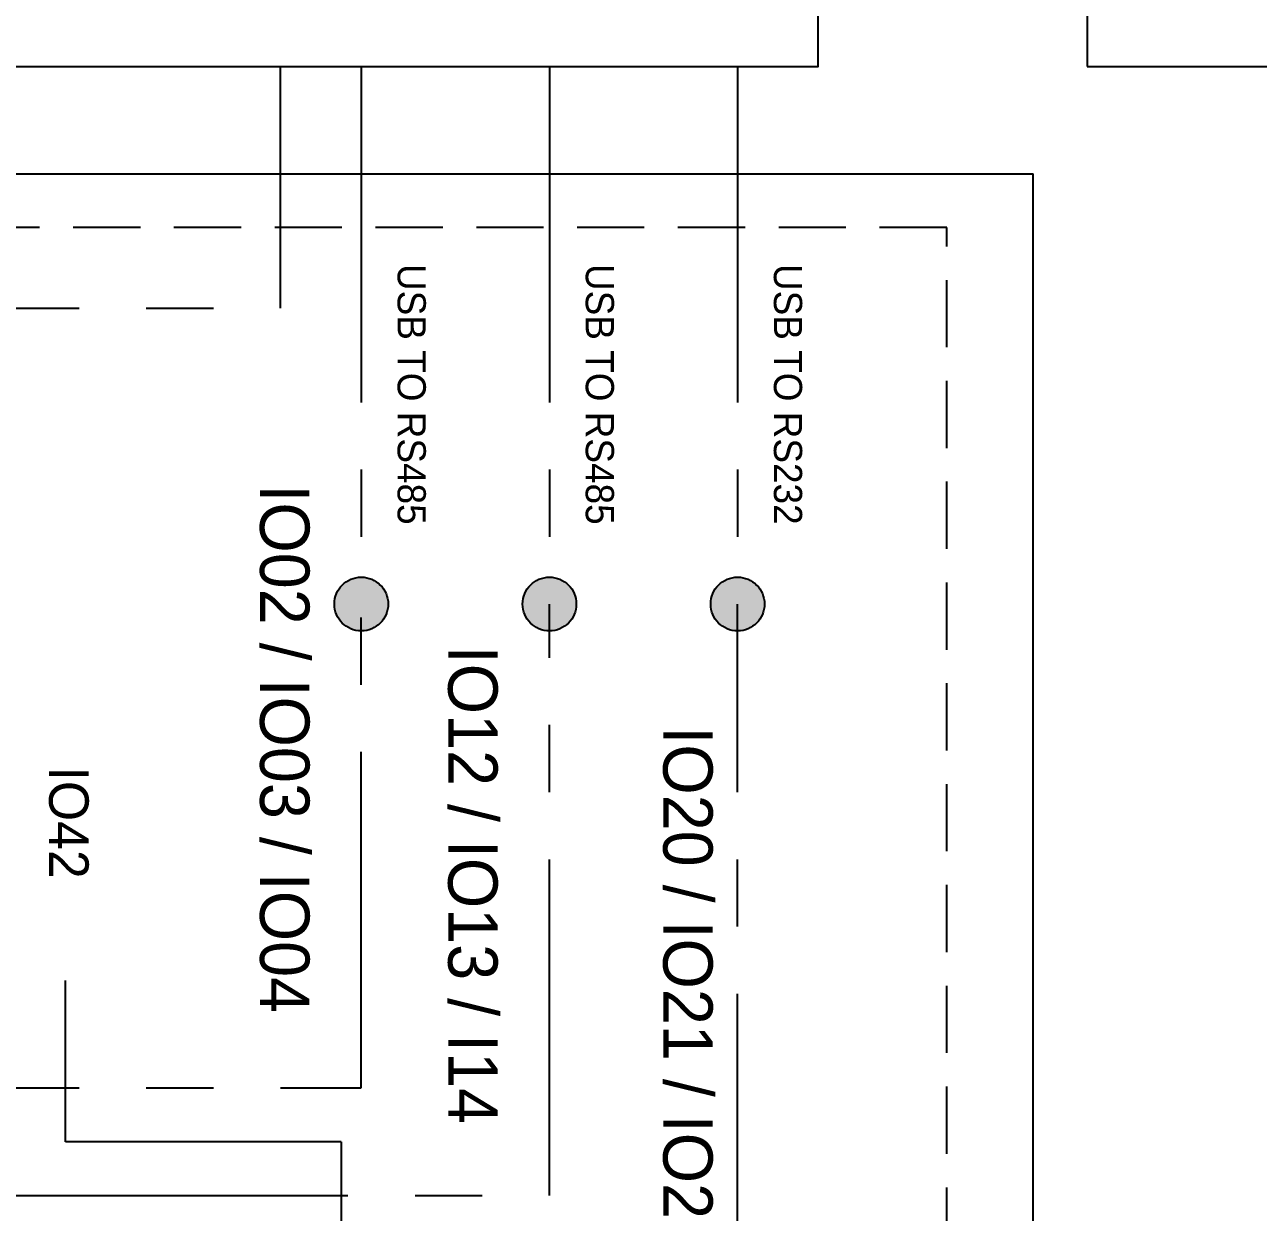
# Model space of a CAD drawing. Header units: millimetres. Extents: x 52 to 3850, y 79 to 1546.
# Drawn here: x 1221.2 to 1335.9, y 1018.4 to 1128.9 of the extents above; entities that cross this region are included whole.
import ezdxf

# ---------------------------------------------------------------- set-up
doc = ezdxf.new("R2010")
doc.units = ezdxf.units.MM
doc.header["$LTSCALE"] = 25
doc.linetypes.add('CENTER', pattern=[2, 1.25, -0.25, 0.25, -0.25])
doc.linetypes.add('HIDDEN', pattern=[0.375, 0.25, -0.125])
for name, color, linetype, lineweight in [('BOM', 7, 'Continuous', 25), ('Terminal_Communication', 140, 'Continuous', 25), ('Terminal_IO', 3, 'Continuous', 25)]:
    doc.layers.add(name, color=color, linetype=linetype, lineweight=lineweight)
for name, color, linetype in [('Power_12V', 50, 'Continuous'), ('Power_GND', 7, 'HIDDEN'), ('Wire_Communication', 140, 'CENTER')]:
    doc.layers.add(name, color=color, linetype=linetype)
doc.styles.add('STD', font='Gulim.ttf', dxfattribs={"height": 15})

msp = doc.modelspace()

# ---------------------------------------------------------------- hatches: boundary and pattern name
at = {"layer": 'Wire_Communication'}
h = msp.add_hatch(color=256, dxfattribs=at)
h.dxf.hatch_style = 1
edge = h.paths.add_edge_path()
edge.add_arc((1252.5, 1075), 2.5, 0, 360)
h = msp.add_hatch(color=256, dxfattribs=at)
h.dxf.hatch_style = 1
edge = h.paths.add_edge_path()
edge.add_arc((1270, 1075), 2.5, 0, 360)
h = msp.add_hatch(color=256, dxfattribs=at)
h.dxf.hatch_style = 1
edge = h.paths.add_edge_path()
edge.add_arc((1287.5, 1075), 2.5, 0, 360)

# ---------------------------------------------------------------- linework, layer by layer
at = {"layer": 'BOM'}
for points in [[(1220, 1125), (1295, 1125), (1295, 1175), (1220, 1175)], [(1320, 1125), (1395, 1125), (1395, 1175), (1320, 1175)]]:
    msp.add_lwpolyline(points, close=True, dxfattribs=at)
at = {"layer": 'Power_12V'}
for p in [(1035, 1115), (1314.99, 986.38)]:
    msp.add_line(p, (1315, 1115), dxfattribs=at)
at = {"layer": 'Power_GND'}
for p, q in [((1306.95, 1110), (1040, 1110)), ((1306.95, 986.38), (1306.95, 1110))]:
    msp.add_line(p, q, dxfattribs=at)
at = {"layer": 'Terminal_IO'}
for p, q in [((1225, 1025), (1225, 1040)), ((1250.64, 1025), (1225, 1025)), ((1250.64, 1025), (1250.64, 986.38))]:
    msp.add_line(p, q, dxfattribs=at)
at = {"layer": 'Wire_Communication'}
for p, q in [((1245, 1102.5), (1245, 1125)), ((1252.5, 1125), (1252.5, 1075)), ((1270, 1125), (1270, 1075)), ((1287.5, 1125), (1287.5, 1075)), ((1195, 1102.5), (1245, 1102.5)), ((1252.5, 1030), (1252.5, 1075)), ((1270, 1020), (1270, 1075)), ((1287.5, 1007.5), (1287.5, 1075)), ((1095, 1030), (1252.5, 1030)), ((1120, 1020), (1270, 1020))]:
    msp.add_line(p, q, dxfattribs=at)
for centre in [(1252.5, 1075), (1270, 1075), (1287.5, 1075)]:
    msp.add_circle(centre, 2.5, dxfattribs=at)

# ---------------------------------------------------------------- texts
at = {"layer": 'Terminal_Communication', "char_height": 4.5989, "attachment_point": 1, "rotation": 270, "style": 'STD'}
for s, width, insert in [('IO02 / IO03 / IO04', 56.9718, (1247.68, 1086.12)), ('IO12 / IO13 / I14', 52.3693, (1265.18, 1071.12)), ('IO20 / IO21 / IO22', 73.5988, (1285.18, 1063.62))]:
    msp.add_mtext_dynamic_manual_height_columns(s, width=width, gutter_width=22.99, heights=[0], dxfattribs=dict(at, insert=insert))
at = {"layer": 'Terminal_IO', "insert": (1227.14, 1059.89), "char_height": 3.679, "attachment_point": 1, "rotation": 270, "style": 'STD'}
msp.add_mtext_dynamic_manual_height_columns('IO42', width=63.8699, gutter_width=0, heights=[2.52], dxfattribs=at)
at = {"layer": 'Wire_Communication', "char_height": 2.625, "attachment_point": 1, "rotation": 270, "style": 'STD'}
for s, insert in [('\\pxql;USB TO RS485', (1258.5, 1106.62)), ('\\pxql;USB TO RS485', (1276, 1106.62)), ('\\pxql;USB TO RS232', (1293.5, 1106.62))]:
    msp.add_mtext_dynamic_manual_height_columns(s, width=26.3394, gutter_width=13.12, heights=[0], dxfattribs=dict(at, insert=insert))

doc.saveas('drawing.dxf')
